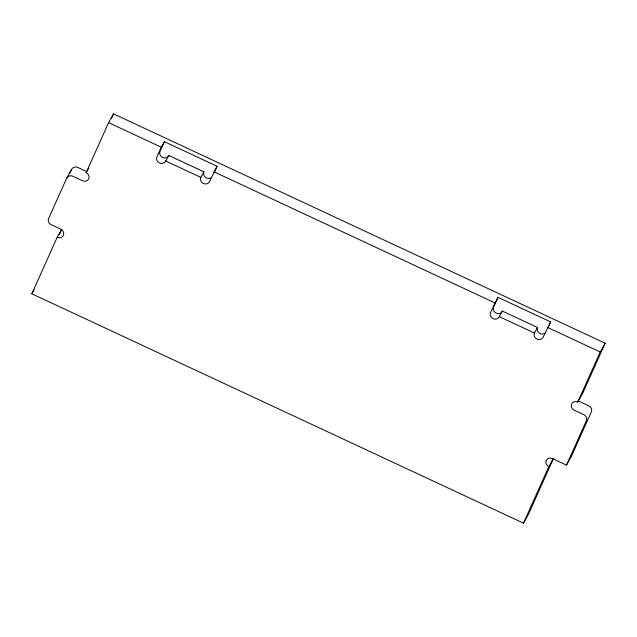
<?xml version="1.0" encoding="UTF-8"?>
<svg xmlns="http://www.w3.org/2000/svg" width="637" height="637" viewBox="0 0 637 637"><rect width="100%" height="100%" fill="white"/><g stroke="black" fill="none" stroke-linecap="round" stroke-linejoin="round"><path stroke-width="0.96" d="M86.584 171.56L77.81 167.459A4.849 4.419 29.3 0 0 71.607 169.45L66.67 178.249L48.571 218.618A4.849 4.419 29.3 0 0 51.151 224.702L60.81 229.209A4.849 4.419 29.3 0 1 63.389 235.292A4.849 4.419 29.3 0 1 57.187 237.282L31.85 293.792L523.479 523.16L528.415 514.354L553.354 458.744M69.998 173.041L71.607 169.45M66.67 178.249A4.849 4.419 29.3 0 1 72.865 176.266L82.523 180.765A4.849 4.419 29.3 0 0 88.726 178.782A4.849 4.419 29.3 0 0 86.146 172.699L108.585 122.646L113.521 113.84L605.15 343.208L582.712 393.26L577.767 402.066A4.849 4.419 29.3 0 0 571.572 404.049A4.849 4.419 29.3 0 0 574.152 410.14L583.811 414.639A4.849 4.419 29.3 0 1 586.39 420.731L566.516 465.05A4.849 4.419 29.3 0 1 565.6 464.715L552.43 458.576A4.849 4.419 29.3 0 0 546.235 460.559A4.849 4.419 29.3 0 0 548.815 466.65L523.479 523.16M59.313 234.758L61.725 229.376M111.523 118.315L113.521 113.84M161.257 147.219L156.917 156.909A4.849 4.419 29.3 0 0 159.497 162.992A4.849 4.419 29.3 0 0 165.692 161.002L200.814 177.389A4.849 4.419 29.3 0 0 203.386 183.472A4.849 4.419 29.3 0 0 209.589 181.481L217.042 166.249L164.37 141.677L161.257 147.219L108.585 122.646M164.37 141.677L160.022 151.359A4.849 4.419 29.3 0 0 162.602 157.45A4.849 4.419 29.3 0 0 168.805 155.46L203.92 171.839A4.849 4.419 29.3 0 0 205.425 177.261A4.849 4.419 29.3 0 0 211.205 177.683M214.677 171.536L217.042 166.249M549.07 325.419L550.647 321.892L497.975 297.32L490.522 312.552A4.849 4.419 29.3 0 0 493.086 318.659A4.849 4.419 29.3 0 0 499.297 316.645L502.41 311.103L537.524 327.482A4.849 4.419 29.3 0 0 539.547 333.27A4.849 4.419 29.3 0 0 545.686 332.554M497.975 297.32L493.627 307.002A4.849 4.419 29.3 0 0 496.199 313.109A4.849 4.419 29.3 0 0 502.41 311.103M550.647 321.892L543.194 337.124A4.849 4.419 29.3 0 1 536.991 339.115A4.849 4.419 29.3 0 1 534.411 333.032L499.297 316.645M577.767 402.066L600.213 352.014L605.15 343.208M566.516 465.05L571.453 456.243L591.327 411.924A4.849 4.419 29.3 0 0 588.747 405.841L579.089 401.334A4.849 4.419 29.3 0 1 578.014 400.665M86.146 172.699L88.838 167.897M57.187 237.282L61.678 229.28M31.85 293.792L34.095 289.787M165.692 161.002L168.805 155.46M200.814 177.389L203.92 171.839M534.411 333.032L537.524 327.482M548.815 466.65L553.306 458.648M213.936 171.791L494.861 302.862M547.533 327.434L600.213 352.014M571.453 456.243A4.849 4.419 29.3 0 1 571.142 456.156"/></g></svg>
